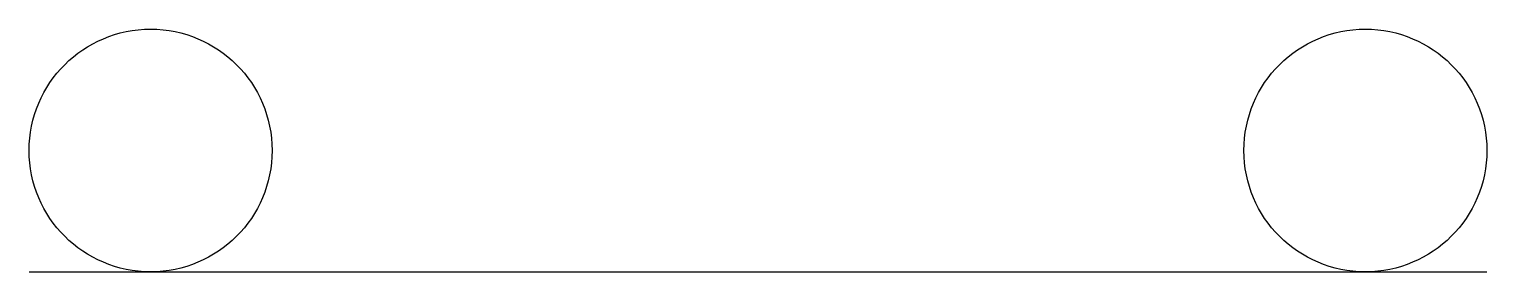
# Model space of a CAD drawing. Extents: x -0.188 to 0.188, y -0.031 to 0.031.
import ezdxf

# ---------------------------------------------------------------- set-up
doc = ezdxf.new("R2010")
doc.units = 0
doc.header["$LTSCALE"] = 0.25
doc.header["$MEASUREMENT"] = 0
doc.layers.get('0').update_dxf_attribs({"linetype": 'CONTINUOUS'})

msp = doc.modelspace()

# ---------------------------------------------------------------- linework, layer by layer
msp.add_line((-0.1875, -0.03125), (0.1875, -0.03125))
for centre in [(-0.15625, 0), (0.15625, 0)]:
    msp.add_circle(centre, 0.03125)

doc.saveas('drawing.dxf')
